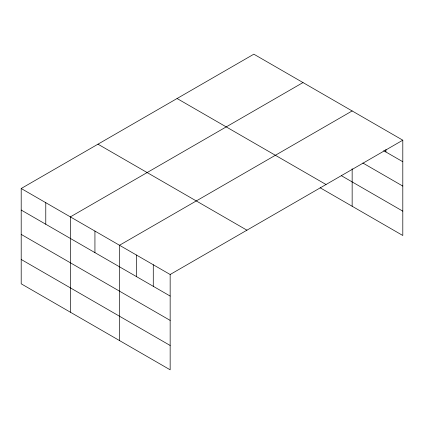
<?xml version="1.0" encoding="UTF-8"?>
<svg xmlns="http://www.w3.org/2000/svg" width="424" height="424" viewBox="0 0 424 424"><rect width="100%" height="100%" fill="white"/><g stroke="black" fill="none" stroke-linecap="round" stroke-linejoin="round"><path stroke-width="0.64" d="M320.147 187.774L402.8 235.495L402.8 140.19L253.844 54.187L21.2 188.505L21.2 283.81L170.157 369.813L170.157 274.503L21.2 188.505M302.996 82.569L70.358 216.887L70.358 312.191M352.153 110.95L119.51 245.263L119.51 340.573M170.157 274.503L402.8 140.19M383.667 150.695L402.8 161.74M362.849 163.012L402.8 186.083M341.294 175.647L402.8 211.157M177.068 98.511L326.029 184.514M97.971 144.181L246.932 230.179M21.2 210.055L170.157 296.058M21.2 234.398L170.157 320.396M21.2 259.472L170.157 345.47M385.92 149.381L385.92 151.993M352.153 168.72L352.153 206.255M153.276 264.756L153.276 286.311M136.396 255.01L136.396 276.565M94.934 231.075L94.934 252.625M45.776 202.693L45.776 224.248"/></g></svg>
